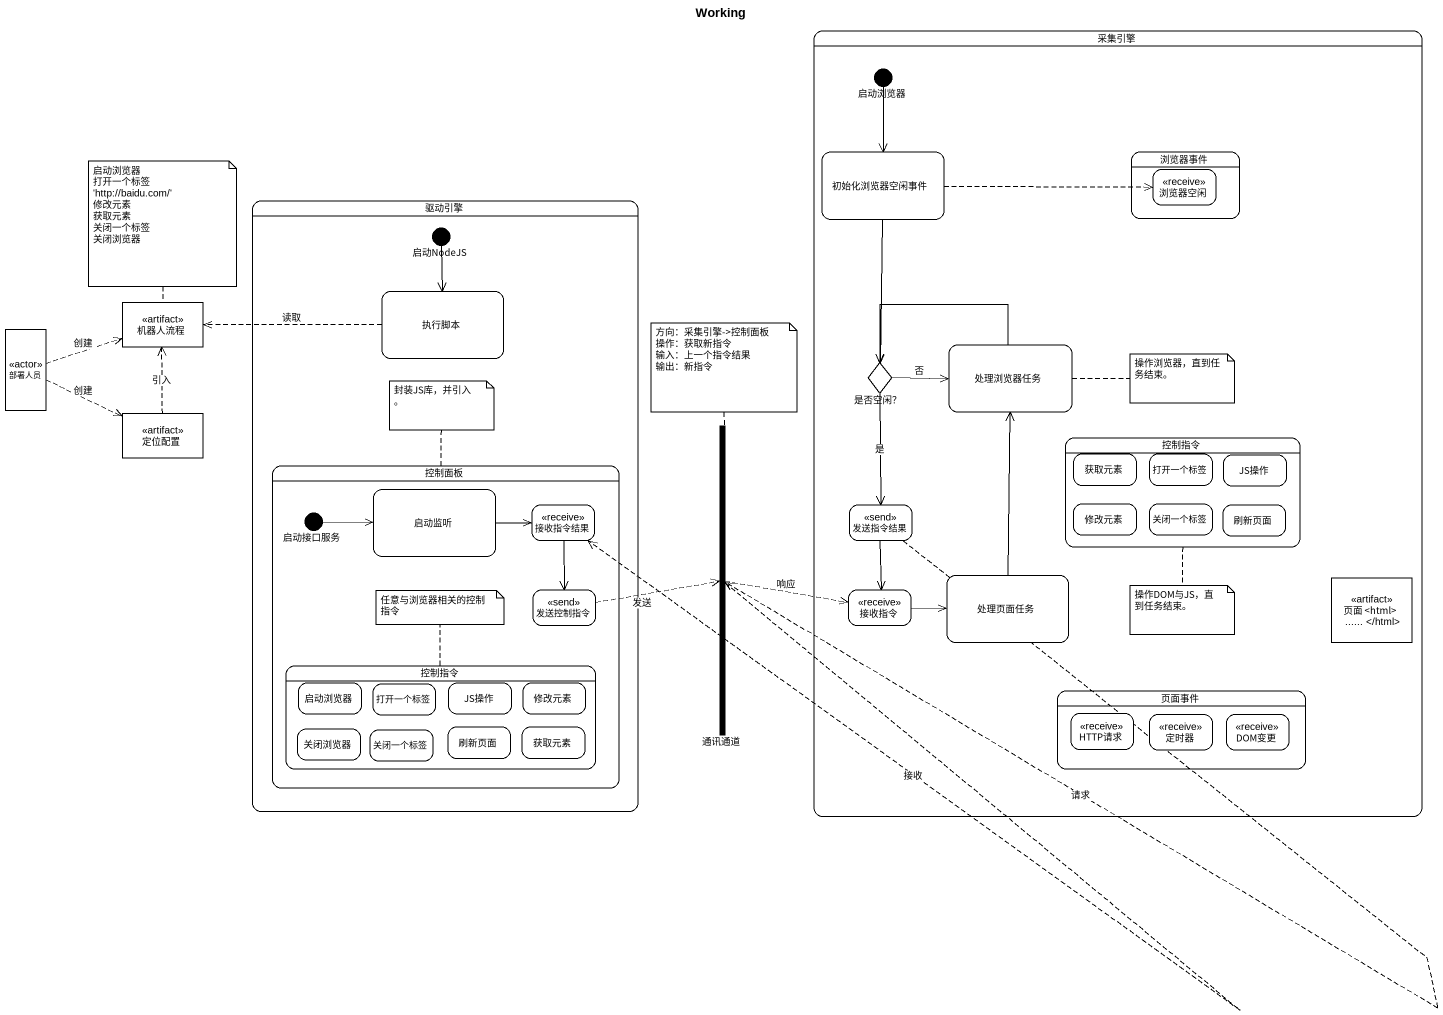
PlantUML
@startuml
title Working
hide empty description
state 采集引擎 {
  state 启动浏览器 <<start>>
  state 初始化浏览器空闲事件
  state 浏览器事件 {
    state 浏览器空闲 <<receive>>
  }
  state 处理浏览器任务
  state "是否空闲？" as 是否空闲 <<choice>>
  state 控制指令 {
    state 获取元素
    state 打开一个标签
    state JS操作
    state 修改元素
    state 关闭一个标签
    state 刷新页面
  }
  state 发送指令结果 <<send>>
  state 接收指令 <<receive>>
  state 处理页面任务
  state "页面 <html> ...... </html>" as 页面_html_html <<artifact>>
  state 页面事件 {
    state HTTP请求 <<receive>>
    state 定时器 <<receive>>
    state DOM变更 <<receive>>
  }
}
state 驱动引擎 {
  state 启动NodeJS <<start>>
  state 执行脚本
  state 控制面板 {
    state 启动接口服务 <<start>>
    state 启动监听
    state 接收指令结果 <<receive>>
    state 发送控制指令 <<send>>
    state "控制指令" as 控制指令_2 {
      state "启动浏览器" as 启动浏览器_2
      state "打开一个标签" as 打开一个标签_2
      state "JS操作" as JS操作_2
      state "修改元素" as 修改元素_2
      state 关闭浏览器
      state "关闭一个标签" as 关闭一个标签_2
      state "刷新页面" as 刷新页面_2
      state "获取元素" as 获取元素_2
    }
  }
}
state 机器人流程 <<artifact>>
state 部署人员 <<actor>>
state 定位配置 <<artifact>>
state 通讯通道 <<fork>>
启动浏览器 --> 初始化浏览器空闲事件
初始化浏览器空闲事件 -right[dashed]-> 浏览器空闲
初始化浏览器空闲事件 --> 是否空闲
启动NodeJS --> 执行脚本
执行脚本 -left[dashed]-> 机器人流程 : 读取
部署人员 -right[dashed]-> 机器人流程 : 创建
部署人员 -right[dashed]-> 定位配置 : 创建
处理浏览器任务 -left-> 是否空闲
是否空闲 -right-> 处理浏览器任务 : 否
是否空闲 --> 发送指令结果 : 是
定位配置 -up[dashed]-> 机器人流程 : 引入
通讯通道 -left[dashed]-> 接收指令结果 : 接收
通讯通道 -right[dashed]-> 接收指令 : 响应
启动接口服务 -right-> 启动监听
启动监听 -right-> 接收指令结果
接收指令结果 --> 发送控制指令
发送指令结果 -left[dashed]-> 通讯通道 : 请求
发送指令结果 --> 接收指令
发送控制指令 -right[dashed]-> 通讯通道 : 发送
接收指令 -right-> 处理页面任务
处理页面任务 -up-> 处理浏览器任务
note top of 机器人流程
  启动浏览器
  打开一个标签 'http://baidu.com/'
  修改元素
  获取元素
  关闭一个标签
  关闭浏览器
end note
note top of 通讯通道
  方向：采集引擎->控制面板
  操作：获取新指令
  输入：上一个指令结果
  输出：新指令
end note
note right of 处理浏览器任务 : 操作浏览器，直到任务结束。
note top of 控制面板 : 封装JS库，并引入。
note top of 控制指令_2 : 任意与浏览器相关的控制指令
note bottom of 控制指令 : 操作DOM与JS，直到任务结束。
@enduml
